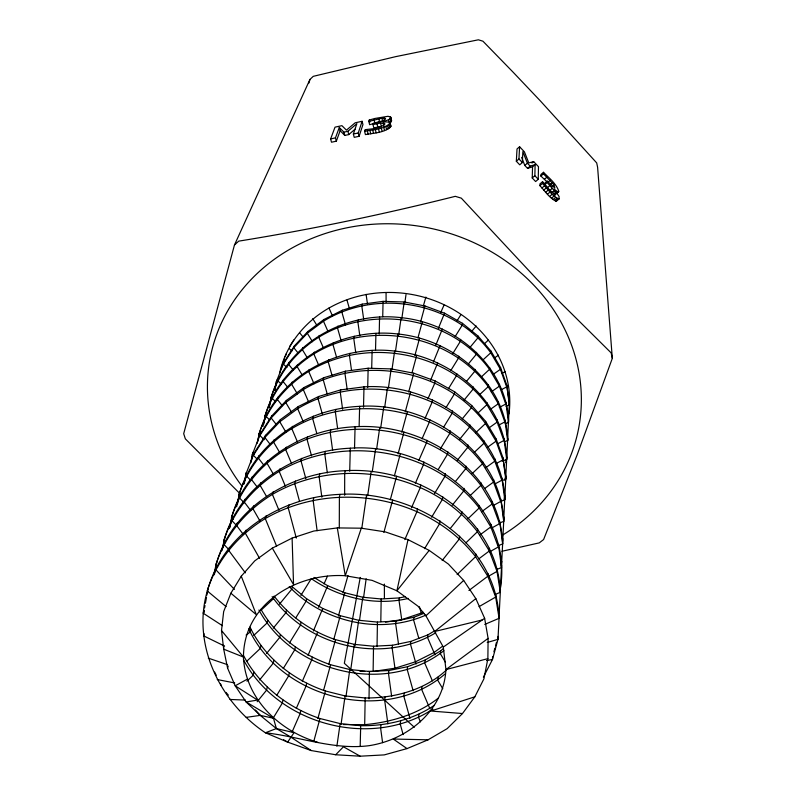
<?xml version="1.0" encoding="UTF-8"?>
<svg xmlns="http://www.w3.org/2000/svg" width="796" height="796" viewBox="0 0 796 796"><rect width="100%" height="100%" fill="white"/><g stroke="black" fill="none" stroke-linecap="round" stroke-linejoin="round"><path stroke-width="1.19" d="M354.528 448.596L355.076 426.775C423.442 422.228 500.157 470.874 502.654 543.907L498.167 545.708M359.125 426.507L359.643 406.348C426.656 401.831 501.38 449.919 503.729 521.36L499.132 523.181M360.18 746.26L360.697 725.703C386.518 726.101 412.656 719.892 434.248 705.405M363.513 407.273L363.991 386.856C429.114 382.538 500.545 428.616 504.883 497.49L504.764 499.818L501.39 501.132M343.384 724.549L364.687 724.678L365.175 697.963C394.189 698.241 424.517 690.192 446.238 670.202M344.638 495.291L344.698 473.282L345.275 470.715C416.487 466.108 497.49 515.848 500.326 592.304L495.828 594.184L495.689 597.05L499.082 618.313L484.734 624.422M349.713 471.252L350.3 448.208C426.885 442.486 513.868 504.724 500.435 587.906L501.649 564.852M339.285 527.907L339.385 497.082L339.991 494.376C412.716 489.759 496.037 540.026 499.082 618.313M547.23 182.553L547.24 181.14L544.653 183.359L544.643 184.771L551.718 192.891L554.315 190.672L547.23 182.553L544.643 184.771M547.24 181.14L554.892 188.065L553.936 184.732L543.469 173.846L543.489 172.284L540.922 174.493L540.892 176.055L546.842 181.697M487.868 658.65L488.107 638.372L484.635 618.303L475.839 598.612L463.67 580.413L448.377 564.065L429.203 550.404L408.01 539.638L385.244 531.877L361.294 528.196L337.325 527.917L313.813 531.032L292.112 538.106L272.312 548.136L254.75 560.872L241.268 576.185L230.87 593.219L223.656 611.627L221.507 630.551L223.686 649.168L227.586 668.123L235.178 685.804L246.123 701.982L260.232 715.385L276.371 728.559L290.659 736.987L311.186 750.548L335.693 754.757L360.18 756.2L384.269 754.897L407.015 748.598L428.079 739.812L447.133 728.668L462.496 713.534L474.844 696.808L483.948 678.769L487.868 658.65L445.939 669.585C443.77 710.539 407.681 739.733 369.125 745.673C333.902 750.24 300.062 736.678 265.396 732.778C219.368 702.142 190.523 642.481 208.224 588.035C224.94 531.42 283.038 496.605 339.991 494.376M543.489 172.284C549.001 178.055 556.225 183.398 558.772 191.249L558.474 191.926L557.588 191.756L554.036 189.01L559.13 196.552L558.892 199.05C551.986 195.916 547.628 188.831 542.544 183.428L542.564 181.667L539.957 183.906L539.927 185.667C545.011 191.07 549.359 198.164 556.275 201.269L556.872 200.303M538.245 179.289L538.484 166.692L533.658 161.598L528.803 162.961L524.415 151.837L519.589 146.733L517.022 148.971L516.335 161.25L519.738 164.822L522.355 162.553L522.853 151.658L527.39 163.21L530.156 166.125L535.121 164.613L534.852 175.717L538.245 179.289L535.618 181.538L532.226 177.966L532.554 166.842L535.121 164.613M498.107 636.372L497.968 639.367L492.465 659.536L483.391 677.127M498.595 615.348L499.371 610.164L498.734 612.492M500.983 566.225L501.719 561.369L501.072 563.767M502.813 538.623L502.694 541.101L503.848 518.922M503.858 516.873L503.739 519.251L505.868 476.983L502.963 457.75L496.167 439.014L485.65 421.392L471.68 405.472L454.665 391.821L435.153 380.936L413.761 373.205L391.174 368.906L368.15 368.23L345.434 371.195L323.793 377.712L303.913 387.562L286.421 400.418L271.844 415.84L260.61 433.352L252.302 454.556L250.75 462.784M505.122 480.585L505.818 476.147L504.923 479.54M506.734 457.043L505.699 462.695M507.609 438.715L507.52 440.715L509.41 403.144L506.754 385.075L500.535 367.493L490.883 350.976L478.068 336.091L462.466 323.335L444.566 313.176L424.935 305.962L404.209 301.973L383.075 301.366L362.21 304.152L342.3 310.251L323.992 319.475L307.853 331.494L294.381 345.922L283.973 362.289L276.282 381.931L274.72 390.11M508.365 423.034L508.465 421.114M502.286 480.535L505.759 479.212L505.868 476.983M502.176 461.183L506.704 459.481L506.803 457.342C503.54 399.572 449.8 356.439 394.647 351.086C338.081 344.161 275.904 376.538 259.367 433.133L257.148 443.322M504.286 441.8L507.609 440.576L507.709 438.526C504.594 381.881 452.128 339.285 397.97 334.012C342.449 327.206 281.635 359.235 265.456 414.716L262.959 426.387M505.042 423.691L508.485 422.447L508.574 420.477C505.599 364.916 454.357 322.838 401.154 317.664C346.648 310.967 287.127 342.648 271.287 397.045L269.068 407.283M505.948 406.229L509.321 405.035L509.41 403.144M492.615 656.511L492.465 659.536L486.455 660.521M497.172 568.623L497.022 571.399L500.326 592.304M498.435 544.325L501.52 567.528L496.923 569.409M499.649 521.171L502.654 543.907M500.803 499.062L503.729 521.36M501.908 477.948L504.764 499.818M502.963 457.75L505.759 479.212M503.967 438.417L506.704 459.481M504.933 419.9L507.609 440.576M505.868 402.129L508.485 422.447M506.754 385.075L509.321 405.035M516.335 161.25L518.952 158.971L519.589 146.733M505.709 478.316L507.709 438.526M501.589 563.956L502.774 541.35M499.231 613.01L500.465 589.488M499.221 615.358L497.968 639.367L487.232 642.481M487.978 573.389L487.799 576.264L495.689 597.05L479.033 606.652M489.51 548.235L489.341 550.971L497.022 571.399L488.555 576.214M490.973 524.295L490.814 526.892L498.296 546.971L489.659 551.827M492.356 501.47L492.207 503.958L499.52 523.688L491.082 528.375M493.689 479.699L493.54 482.068L500.674 501.47L493.132 505.619M494.953 458.904L494.814 461.163L501.788 480.247L494.406 484.247M496.167 439.014L496.037 441.183L502.843 459.959L496.356 463.441M497.331 419.99L497.202 422.059L503.858 440.526L497.51 443.899M498.445 401.751L498.316 403.741L504.833 421.92L498.296 425.353M499.51 384.269L499.39 386.179L505.759 404.07L499.361 407.403M500.535 367.493L500.415 369.324L506.654 386.936L501.142 389.781M475.799 553.817L475.59 556.653L487.799 576.264L468.924 590.483M477.65 529.012L477.441 531.708L489.341 550.971L478.695 558.921M479.401 505.41L479.212 507.977L490.814 526.892L479.968 534.912M481.073 482.913L480.893 485.361L492.207 503.958L481.63 511.719M482.665 461.461L482.495 463.799L493.54 482.068L484.704 488.495M484.187 440.974L484.028 443.203L494.814 461.163L485.769 467.7M485.65 421.392L485.49 423.522L496.037 441.183L487.192 447.521M487.043 402.647L486.883 404.686L497.202 422.059L489.132 427.8M488.376 384.697L488.227 386.657L498.316 403.741L490.426 409.323M489.649 367.493L489.51 369.364L499.39 386.179L491.251 391.891M490.883 350.976L490.744 352.787L500.415 369.324L493.44 374.19M459.64 536.106L459.392 538.902L442.178 560.513M461.899 511.629L461.65 514.286L450.277 528.494M464.048 488.336L463.809 490.863L452.257 505.231M466.088 466.148L465.869 468.555L455.342 481.59M468.038 444.984L467.829 447.282L457.113 460.506M469.899 424.785L469.69 426.984L459.531 439.462M471.68 405.472L471.481 407.572L462.317 418.795M473.381 386.995L473.192 389.015L463.799 400.458M475.003 369.314L474.824 371.235L466.406 381.473M476.565 352.349L476.396 354.2L468.536 363.732M478.068 336.091L477.899 337.862L470.197 347.155M438.029 677.207L437.73 680.212L442.795 688.759M443.332 648.591L440.656 650.889L440.367 653.755L445.332 662.073M418.895 714.221L418.537 717.385L420.447 721.872M422.029 686.51L421.691 689.525L429.82 708.549M440.656 650.889L425.014 660.083L424.696 662.959L432.407 680.888M435.004 630.621L427.87 634.87L427.561 637.616L434.984 654.77M439.979 520.883L439.661 523.649L424.586 548.673M442.735 496.684L442.437 499.311L431.621 517.211M445.352 473.67L445.064 476.167L434.526 493.56M447.85 451.75L447.581 454.128L438.128 469.67M450.228 430.845L449.969 433.124L440.347 448.894M452.496 410.895L452.247 413.064L443.481 427.402M454.665 391.821L454.436 393.901L446.118 407.462M456.745 373.583L456.516 375.573L448.387 388.796M458.735 356.12L458.516 358.031L450.825 370.498M460.635 339.385L460.436 341.215L452.904 353.384M462.466 323.335L462.267 325.086L455.173 336.529M400.647 720.957L400.239 724.121L403.144 734.618M404.199 693.177L403.811 696.202L409.97 718.33M425.014 660.083L407.592 666.7L407.224 669.575L413.164 690.789M427.87 634.87L410.826 641.417L410.477 644.163L416.069 664.013M423.92 613.358L413.92 617.248L413.582 619.885L418.865 638.521M376.647 448.944L379.752 427.522M380.667 428.288L383.742 407.064M336.877 746.23L340.141 723.594L360.697 725.703M384.657 407.522L387.543 387.553M341.016 724.539L345.106 695.933L365.175 697.963M388.388 388.169L391.174 368.906M345.962 696.659L349.832 669.555L369.453 671.496L388.886 670.53L407.592 666.7M391.96 369.702L394.647 351.086M350.668 670.162L354.359 644.362L373.533 646.233L392.537 645.238L410.826 641.417M395.403 351.842L397.97 334.012M355.046 645.725L358.678 620.283L377.433 622.074L396.03 621.059L413.92 617.248M398.657 335.036L401.154 317.664M359.503 620.402L362.807 597.239L381.175 598.97L399.363 597.925L405.204 596.662M401.841 318.46L404.209 301.973M363.533 597.895L366.17 578.772M404.816 303.127L405.99 294.629M417.412 508.704L417.024 511.44L404.826 539.608M420.736 484.744L420.378 487.341L411.482 507.828M423.9 461.949L423.562 464.426L415.373 483.232M426.915 440.248L426.586 442.606L418.766 460.546M429.79 419.552L429.482 421.81L422.009 438.885M432.536 399.801L432.238 401.96L424.945 418.596M435.153 380.936L434.875 382.995L427.92 398.816M437.661 362.886L430.596 380.289M440.059 345.613L433.342 362.15M442.357 329.056L435.79 345.175M444.566 313.176L438.337 328.459M361.782 528.484L366.578 495.192M367.672 495.739L371.185 471.501M372.259 471.859L375.573 448.964M381.055 724.818L380.597 727.982L382.597 742.668M385.065 697.027L384.627 700.052L387.901 723.853M388.886 670.53L388.478 673.416L391.662 696.47M392.537 645.238L392.139 647.994L394.965 668.212L373.115 671.456L373.533 646.233M396.03 621.059L395.652 623.686L398.517 644.103M399.363 597.925L399.005 600.443L401.721 619.656L385.453 622.144M369.453 671.496L369.006 698.868M377.433 622.074L377.045 646.541M381.175 598.97L380.806 621.666M392.667 500.027L383.871 532.434M396.627 476.237L390.319 499.709M400.388 453.611L394.388 475.909M403.97 432.069L398.08 453.889M407.383 411.532L401.801 432.188M410.646 391.93L405.234 411.92M413.761 373.205L408.686 391.95M416.736 355.295L412.03 372.707M419.582 338.151L414.885 355.504M422.318 321.723L417.95 337.842M424.935 305.962L420.577 322.012M204.562 607.905L204.99 605.567M205.418 603.229L206.502 597.388M206.93 595.05L208.224 588.035M214.124 573.906C224.701 512.932 285.943 472.645 345.275 470.715M214.363 574.762L215.258 569.916M215.706 567.498L216.602 562.653M221.945 550.643L224.581 538.484C240.531 484.356 295.684 450.407 350.3 448.208M222.81 547.996L224.581 538.484M229.397 528.484L232.193 515.45C247.775 462.486 301.575 428.964 355.076 426.775M230.014 527.131L232.193 515.45M360.26 577.418L344.34 663.297L414.288 727.255M236.611 506.813L239.447 493.46C254.69 441.611 307.196 408.527 359.643 406.348M237.407 504.395L239.447 493.46M243.835 484.316L246.392 472.456L244.372 483.202M251.247 461.76L253.019 452.367L252.302 454.556M257.844 441.213L259.367 433.133M263.625 424.358L265.456 414.716M269.257 407.711L271.287 397.045M274.889 390.577L276.889 380.08L276.282 381.931M281.028 369.016L284.301 358.996M243.576 655.606C259.476 685.724 287.963 707.704 319.972 718.529L313.793 741.305M250.004 627.139C264.73 657.874 293.495 680.142 325.405 690.998L317.853 718.579M260.929 609.278C275.764 636.004 302.042 654.869 330.589 664.75L323.693 689.953M260.859 610.423L273.436 598.711L274.132 596.075C289.605 616.472 311.385 631.427 335.534 639.676L328.748 664.451M279.416 604.224L291.654 589.368L292.291 586.821L306.599 598.761L322.748 608.472L340.27 615.706L333.803 639.297M313.962 577.438L327.654 585.697L344.797 592.781L338.4 616.084M300.739 710.629L300.072 713.743L292.122 731.902M306.629 683.276L305.992 686.252L296.321 708.321M312.251 657.197L311.644 660.033L302.301 681.286M317.614 632.283L308.032 655.456M322.748 608.472L313.395 630.999M327.654 585.697L318.639 607.368M408.01 539.638L396.915 590.781L417.98 606.184L425.91 615.815L443.302 647.068L445.939 669.585L488.107 638.372M368.15 368.23L367.702 387.612M372.12 350.419L371.702 368.329M375.931 333.365L375.533 350.071M379.573 317.027L379.204 334.041M383.075 301.366L382.727 316.709M283.008 700.092L282.281 703.186L273.257 717.962M289.316 672.958L288.63 675.913L276.7 695.405M295.346 647.088L294.689 649.904L283.207 668.61M301.097 622.382L300.47 625.069L289.426 643.009M306.599 598.761L306.002 601.338L295.853 617.786M267.267 687.177L266.501 690.241L257.168 701.744M273.963 660.302L273.237 663.227L259.595 679.963M280.361 634.671L279.665 637.467L266.58 653.466M286.46 610.204L285.794 612.87L273.257 628.143M313.813 497.639L313.136 500.356L317.116 530.743M319.743 473.928L319.096 476.505L321.843 497.182M325.385 451.372L324.778 453.82L327.325 472.923M330.758 429.89L330.171 432.228L332.638 450.506M335.882 409.413L335.325 411.641L337.663 428.845M363.991 386.856L340.768 389.871L340.24 391.99L342.598 409.184M345.434 371.195L344.927 373.225L347.126 389.095M349.902 353.334L349.414 355.285L351.534 370.468M354.18 336.24L353.713 338.101L355.762 352.718M358.28 319.863L357.832 321.644L359.842 335.902M362.21 304.152L361.782 305.863L363.682 319.286M504.256 498.366L504.853 496.067L504.147 500.634M253.984 672.222L253.188 675.247L246.939 681.157M261.018 645.636L260.252 648.521L246.68 661.297M267.725 620.283L266.998 623.039L253.755 635.427M308.967 83.013L309.933 79.461L313.246 76.346L395.632 56.655L478.376 39.8L482.943 41.203L512.992 72.068L540.524 101.092L596.702 162.921L597.607 167.279L612.313 358.349L577.2 454.745L543.598 539.549L539.25 542.882L501.948 551.28M493.908 651.775L494.883 648.223M495.52 645.845L496.495 642.292M288.908 504.883L288.162 507.609L296.321 538.096M295.445 481.033L294.739 483.62L299.545 501.43M301.674 458.347L300.997 460.814L305.883 478.794M307.594 436.745L306.957 439.094L311.544 455.849M313.246 416.149L312.629 418.397L316.878 433.78M340.768 389.871L318.639 396.498L318.052 398.637L322.47 414.517M323.793 377.712L323.236 379.762L327.176 393.841M328.728 359.742L328.191 361.702L332.081 375.563M333.444 342.549L332.927 344.419L336.569 357.295M337.962 326.061L337.474 327.862L341.176 340.887M342.3 310.251L341.832 311.982L345.514 324.868M309.933 79.461L234.452 245.029L183.687 433.701L185.349 438.855L240.322 494.027M250.879 629.328L250.083 632.183L246.093 635.069M423.283 306.181L425.88 297.057M343.056 592.93L348.001 575.528M227.586 668.123L228.183 666.053M266.073 515.848L265.267 518.594C238.163 534.992 216.552 560.414 207.258 590.93L226.104 606.622M273.167 491.799L272.401 494.406C245.874 510.544 224.79 535.509 215.686 565.409L217.606 566.981M279.913 468.924L279.187 471.401C253.218 487.291 232.641 511.808 223.716 541.111L225.606 542.633M286.341 447.133L285.645 449.501C260.222 465.133 240.113 489.232 231.367 517.957L233.208 519.41M292.47 426.348L291.804 428.616C266.899 443.999 247.248 467.69 238.661 495.858M318.639 396.498L298.321 406.517L297.684 408.676L279.774 421.78L264.859 437.511L253.377 455.352L257.277 459.222M303.913 387.562L303.306 389.622L285.764 402.507L271.157 417.96L259.904 435.502L264.202 439.73M309.256 369.434L308.679 371.404C285.197 386.1 266.809 408.617 258.68 435.233M314.38 352.071L313.823 353.961C290.789 368.439 272.779 390.577 264.789 416.726M319.286 335.434L318.748 337.245C296.142 351.504 278.5 373.294 270.65 398.975M323.992 319.475L323.484 321.216L307.306 333.255L293.804 347.713L283.366 364.11L286.918 367.454M372.956 124.564L380.488 123.082L381.334 126.375L373.802 127.848L372.956 124.564L373.364 123.271L383.145 120.713L385.533 118.952L385.294 118.286L381.911 118.156L368.807 121.45L369.642 124.713L374.916 123.141L374.07 119.878M246.054 530.166L245.188 532.942L259.576 558.334M253.616 505.848L252.8 508.495L260.103 521.271M260.809 482.714L260.033 485.232L266.61 496.624M267.665 460.675L266.919 463.073L273.336 474.108M274.212 439.661L273.496 441.949L279.744 452.606M298.321 406.517L280.451 419.591L279.774 421.78L285.873 432.119M286.421 400.418L285.764 402.507L291.426 412.01M292.122 382.07L291.505 384.07L297.376 393.861M297.595 364.498L296.998 366.409L302.082 374.826M302.828 347.653L302.261 349.484L307.236 357.673M307.853 331.494L307.306 333.255L312.46 341.683M204.184 633.815L203.547 635.815L224.601 646.093M368.807 121.45L369.254 120.017L374.926 118.455L388.03 116.286L390.707 117.161L391.542 120.445L390.856 122.057L389.344 123.042M390.707 117.161L390.03 118.773L388.518 119.758L383.055 121.778L389.901 122.146L390.926 126.405C384.607 132.992 373.951 132.902 365.424 134.604L364.568 131.29L365.085 129.668C371.752 128.793 379.762 128.823 384.906 124.086L384.597 123.271L380.488 123.082M229.447 547.35L228.532 550.165L245.377 572.881M237.387 522.723L236.521 525.4L243.128 534.206M244.939 499.281L244.123 501.828L250.7 510.525M252.143 476.943L251.357 479.371L257.685 487.65M259.008 455.64L258.262 457.959L264.133 465.551M280.451 419.591L265.575 435.293L264.859 437.511L270.103 444.248M271.844 415.84L271.157 417.96L276.321 424.537M277.844 397.234L277.187 399.264L282.232 405.632M283.585 379.403L282.958 381.354L287.436 386.946M289.097 362.319L288.5 364.18L293.356 370.21M294.381 345.922L293.804 347.713L298.341 353.295M339.285 127.469L343.932 132.146L347.892 131.3L356.867 123.669L353.364 134.036L354.23 137.34L359.115 136.295L362.956 124.554L362.11 121.3L355.165 122.803L346.429 130.146L341.922 125.659L335.026 127.151L330.619 138.922L331.504 142.215L336.34 141.181L340.141 130.713L339.285 127.469L335.464 137.877L336.34 141.181M216.721 566.851L215.786 569.707L234.432 589.418M224.94 541.857L224.044 544.573L229.129 549.877M232.76 518.067L231.905 520.654L236.153 525.022M240.213 495.401L239.397 497.868L244.273 502.823M247.317 473.769L246.551 476.117L250.81 480.406M253.377 455.352L254.113 453.103L265.575 435.293M259.904 435.502L260.61 433.352M266.829 414.437L266.143 416.497L269.575 419.83M272.779 396.328L272.132 398.298L275.625 401.652M278.491 378.956L277.864 380.856L281.177 384M283.366 364.11L283.973 362.289M359.115 136.295L358.25 132.982L362.11 121.3M361.294 528.196L345.265 575.727C296.57 572.632 243.666 603.915 243.447 657.048C245.188 698.669 279.545 731.235 317.893 742.36M285.167 356.797L286.48 353.514M254.113 453.103L245.636 474.744L247.407 476.108M440.586 312.848L444.009 305.117M324.042 583.876L327.454 576.165M364.568 131.29C373.095 129.589 383.742 129.658 390.09 123.101L389.901 122.146M554.315 190.672L555.499 192.702L555.508 194.801L549.737 190.164L542.564 181.667M300.918 595.388L311.286 578.632C339.166 597.905 375.135 606.303 408.368 598.423M457.083 320.788L460.874 314.689M289.943 346.011L293.784 339.962M429.203 550.404L396.915 590.781L372.08 580.364L345.265 575.727L337.325 527.917M471.411 331.733L476.167 326.002M335.693 754.757L343.454 746.797L360.18 756.2M457.123 574.573L475.59 556.653C427.163 494.843 332.499 479.59 265.267 518.594L276.61 546.185M465.839 542.902L477.441 531.708C430.457 471.132 337.922 456.088 272.401 494.406L278.988 510.306M467.889 518.823L479.212 507.977C433.571 448.576 343.076 433.75 279.187 471.401L285.316 486.077M470.257 495.5L480.893 485.361C436.536 427.114 347.991 412.497 285.645 449.501L291.505 463.431M472.108 473.63L482.495 463.799C439.362 406.647 352.678 392.229 291.804 428.616L297.465 441.959M474.297 452.367L484.028 443.203C442.039 387.115 357.155 372.906 297.684 408.676L303.276 421.78M475.53 432.855L485.49 423.522C444.596 368.468 361.434 354.449 303.306 389.622L308.51 401.751M425.91 615.815L463.67 580.413M478.038 412.945L486.883 404.686C447.034 350.628 365.523 336.798 308.679 371.404L314.022 383.762M480.048 394.249L488.227 386.657C449.362 333.554 369.444 319.912 313.823 353.961L318.599 364.936M481.5 376.767L489.51 369.364C451.591 317.196 373.195 303.744 318.748 337.245L323.425 347.932M482.903 359.991L490.744 352.787C453.72 301.505 376.797 288.232 323.484 321.216L327.823 331.086M484.734 343.444L488.336 340.151M234.452 245.029L238.72 241.138C311.535 229.427 383.762 214.253 455.292 196.333L461.332 198.164L537.37 279.704L611.149 352.887L612.313 358.349M532.554 166.842L527.559 168.374L524.793 165.459L527.39 163.21M531.947 163.081L533.658 161.598M527.559 168.374L530.156 166.125M532.226 177.966L534.852 175.717M540.892 176.055L543.469 173.846M544.434 179.279L547.011 177.07M443.939 650.68C386.737 695.495 293.067 673.326 258.939 610.015M539.927 185.667L542.544 183.428M547.648 182.493L550.215 180.294M541.887 188.035L544.514 185.786M543.718 190.144L546.335 187.906M549.817 184.911L552.394 182.712M547.389 187.677L549.986 185.458M340.141 130.713L344.797 135.429L348.757 134.584L355.026 129.221M551.369 186.941L553.936 184.732M545.638 192.294L548.255 190.055M549.847 190.433L552.444 188.214M547.449 194.244L550.076 192.005M549.608 196.443L552.225 194.214M553.767 194.184L555.499 192.702M445.044 673.973C385.304 725.156 281.346 699.495 248.76 628.9M555.867 193.229L557.588 191.756M557.051 192.712L558.772 191.249M554.165 195.637L555.897 194.154M556.752 193.388L558.474 191.926M551.489 198.224L554.106 195.995M553.091 199.587L555.707 197.358M554.444 200.562L557.061 198.333M555.518 201.119L558.125 198.9M556.275 201.269L559.339 198.771M475.839 598.612L434.646 631.507L482.237 619.965M442.556 646.213L434.009 652.521L415.452 661.824L394.965 668.212M438.367 698.082C417.452 714.609 390.906 722.211 364.687 724.678M443.302 647.068L484.635 618.303M494.575 357.882L498.475 355.175M435.73 632.76C382.796 664.919 307.326 646.889 272.142 596.612M432.905 709.146C370.946 749.613 278.043 724.708 243.397 659.635M247.238 679.207L235.178 685.804L257.496 700.062L246.123 701.982L273.476 718.251L276.371 728.559L294.052 732.648L287.655 742.111L265.396 732.778L276.371 728.559M502.117 373.244L505.351 371.583M401.721 619.656L423.422 612.353M425.84 615.129C380.289 635.069 323.295 622.422 289.237 586.582M474.844 696.808L430.805 711.037L462.496 713.534M376.09 122.853L381.702 121.609M330.619 138.922L335.464 137.877M353.364 134.036L358.25 132.982M246.233 717.355L260.232 715.385L273.476 718.251M360.021 671.406L364.787 671.426M368.359 671.436L371.921 671.446M428.079 739.812L393.254 739.036L407.015 748.598M230.014 699.465L245.417 700.082M217.228 679.545L234.74 682.958M344.797 592.781L362.807 597.239M340.27 615.706L358.678 620.283M335.534 639.676L354.359 644.362M330.589 664.75L349.832 669.555M325.405 690.998L345.106 695.933M319.972 718.529L340.141 723.594M208.303 658.143L227.367 664.63M311.186 750.548L287.655 742.111L283.565 739.723M222.392 625.666L203.169 613.189L204.134 610.243L204.174 612.622M230.87 593.219L256.332 614.691L241.268 576.185M289.455 348.777L291.843 351.006M391.542 120.445L390.249 116.713M518.952 158.971L522.355 162.553M255.426 710.002L260.232 715.385M226.004 692.45L228.382 695.147M221.507 630.551L243.447 657.048L223.686 649.168L223.646 645.576M299.664 332.818L303.425 337.414M312.758 318.639L316.947 325.465M272.312 548.136L293.545 584.642L292.112 538.106M214.641 672.053L216.223 675.227M220.442 683.704L221.497 685.824M329.007 308.042L332.449 315.823M521.639 157.369L524.793 165.459M346.986 300.132L349.265 308.042M419.422 606.711L421.333 613.418M347.892 131.3L348.757 134.584M343.932 132.146L344.797 135.429M372.687 130.066L373.543 133.38M369.254 120.017L369.822 122.186M369.931 130.544L370.787 133.867M367.334 130.942L368.2 134.255M378.468 128.803L379.324 132.116M376.966 123.698L377.801 126.992M375.314 129.529L376.17 132.852M387.503 125.559L388.339 128.872M384.06 118.017L384.617 120.196M385.781 126.405L386.627 129.728M381.911 118.156L382.737 121.42M383.085 122.932L383.921 126.236M383.692 127.231L384.538 130.554M381.254 128.037L382.11 131.35M378.787 118.723L379.622 121.987M390.727 117.778L391.562 121.062M390.03 118.773L390.856 122.057M390.09 123.101L390.926 126.405M389.652 123.907L390.498 127.221M388.518 119.758L389.065 121.947M388.786 124.723L389.632 128.037M366.09 294.361L367.483 304.082M386.07 292.719L386.1 302.241M384.368 584.075L384.408 598.562M242.173 486.396A187.558 168.842 10.5 0 1 285.794 251.655A187.558 168.842 10.5 0 1 546.563 300.052A187.558 168.842 10.5 0 1 503.042 534.812M279.615 373.125A116.584 104.893 10.5 0 1 411.721 294.44A116.584 104.893 10.5 0 1 508.992 413.87"/></g></svg>
